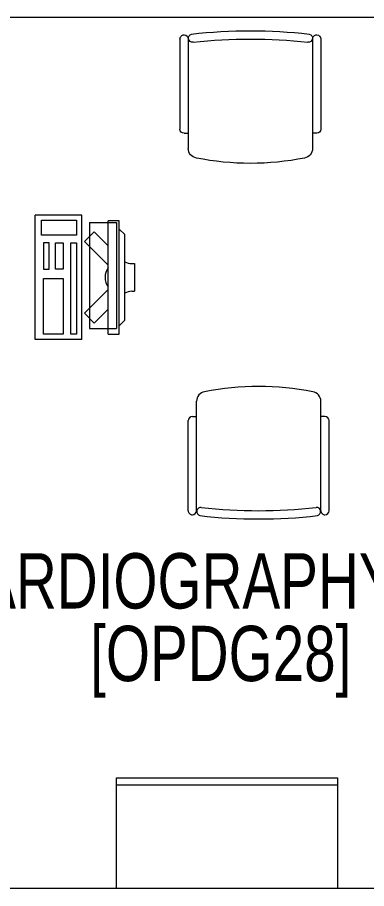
# Model space of a CAD drawing. Header units: millimetres. Extents: x -2143172 to 5255, y -610845 to 279739.
# Drawn here: x -1149306 to -1148042, y -591738 to -588588 of the extents above; entities that cross this region are included whole.
import ezdxf

# ---------------------------------------------------------------- set-up
doc = ezdxf.new("R2010")
doc.units = ezdxf.units.MM
doc.header["$LTSCALE"] = 30
doc.linetypes.add('HIDDEN', pattern=[9.525, 6.35, -3.175])
doc.layers.get('0').update_dxf_attribs({"lineweight": 5})
for name, color, linetype, lineweight in [('72_EGR_BASE_TEXT', 7, 'Continuous', 5), ('LOADING', 163, 'Continuous', 5), ('Walls', 32, 'Continuous', 5)]:
    doc.layers.add(name, color=color, linetype=linetype, lineweight=lineweight)
doc.styles.add('X3G_ENTITY_2587DD', font='swisscl.ttf', dxfattribs={"height": 200})
doc.styles.add('X3G_ENTITY_258862', font='swisscl.ttf', dxfattribs={"height": 200})

# ---------------------------------------------------------------- blocks, each defined once
blk = doc.blocks.new('GF21016-P')
at = {"color": 0, "extrusion": (-1.24384e-09, -1.20261e-09, -1)}
for p, q in [((0.0128, 0.0179), (0.0128, 0.4136)), ((0.4628, 0.0179), (0.4628, 0.4136)), ((-0.0022, 0.3585), (0.0128, 0.3585)), ((0.4778, 0.3585), (0.4628, 0.3585)), ((-0.0172, 0.0179), (-0.0172, 0.3435)), ((0.4928, 0.0179), (0.4928, 0.3435)), ((0.4778, 0.0029), (0.4778, 0.0029))]:
    blk.add_line(p, q, dxfattribs=at)
for centre, radius, start, end in [((-0.2378, -0.5362), 1.0036, 78.7568, 101.2432), ((-0.0478, 0.4136), 0.035, 0, 80.6557), ((-0.4278, 0.4136), 0.035, 99.3443, 180), ((0.0022, 0.3435), 0.015, 0, 90), ((-0.4778, 0.3435), 0.015, 90, 180), ((0.0022, 0.0179), 0.015, 270, 0), ((0.0022, 0.0179), 0.015, 180, 270), ((-0.0284, 0.0145), 0.015, 284.3864, 95.5209), ((-0.2378, 1.8734), 1.8855, 263.5119, 276.4881), ((-0.2378, 1.8928), 1.8749, 263.6341, 276.3659), ((-0.4471, 0.0145), 0.015, 84.4791, 255.6136), ((-0.4778, 0.0179), 0.015, 270, 0), ((-0.4778, 0.0179), 0.015, 180, 270)]:
    blk.add_arc(centre, radius, start, end, dxfattribs=at)
blk = doc.blocks.new('ITCWLS1-P')
for p, q in [((-0.17, 0.45), (-0.17, 0)), ((-0.17, 0.45), (0, 0.45)), ((0, 0.45), (0, 0)), ((-0.2651, 0.43, 0), (-0.3051, 0.43, 0)), ((-0.3051, 0.43, 0), (-0.3051, 0.02, 0)), ((-0.2651, 0.43, 0), (-0.2651, 0.02, 0)), ((-0.1496, 0.4305), (-0.1291, 0.4305)), ((-0.1291, 0.4305), (-0.1291, 0.4089)), ((-0.3251, 0.38, 0), (-0.3051, 0.4, 0)), ((-0.3251, 0.38, 0), (-0.3251, 0.07, 0)), ((-0.3251, 0.07, 0), (-0.3051, 0.05, 0)), ((-0.3051, 0.02, 0), (-0.2651, 0.02, 0)), ((-0.17, 0), (0, 0))]:
    blk.add_line(p, q)
at = {"color": 8, "linetype": 'HIDDEN'}
for p, q in [((-0.197, 0.4094), (-0.295, 0.4094)), ((-0.295, 0.0264), (-0.295, 0.4094)), ((-0.197, 0.0264), (-0.197, 0.4094)), ((-0.197, 0.0264), (-0.295, 0.0264))]:
    blk.add_line(p, q, dxfattribs=at)
at = {"color": 1, "extrusion": (2.48281e-10, 3.18408e-10, -1)}
for p, q in [((-0.2651, 0.3395), (-0.2144, 0.3902)), ((-0.1791, 0.3548), (-0.2144, 0.3902)), ((-0.2651, 0.2688), (-0.1791, 0.3548))]:
    blk.add_line(p, q, dxfattribs=at)
at = {"color": 1}
for p, q in [((-0.3503, 0.275), (-0.3596, 0.275)), ((-0.3596, 0.175), (-0.3596, 0.275)), ((-0.3503, 0.175), (-0.3596, 0.175))]:
    blk.add_line(p, q, dxfattribs=at)
at = {"color": 1, "extrusion": (2.48281e-10, -3.18408e-10, -1)}
for p, q in [((-0.2651, 0.1812), (-0.1791, 0.0952)), ((-0.2651, 0.1105), (-0.2144, 0.0598)), ((-0.1791, 0.0952), (-0.2144, 0.0598))]:
    blk.add_line(p, q, dxfattribs=at)
blk.add_lwpolyline([(-0.1291, 0.4089), (-0.1291, 0.1), (-0.1496, 0.1), (-0.1496, 0.4305)])
for points in [[(-0.1019, 0.4305), (-0.0304, 0.4305), (-0.0304, 0.2294), (-0.1019, 0.2294)], [(-0.1019, 0.1954), (-0.0747, 0.1954), (-0.0747, 0.1), (-0.1019, 0.1)], [(-0.0304, 0.1954), (-0.0508, 0.1954), (-0.0508, 0.1), (-0.0304, 0.1)], [(-0.1496, 0.0727), (-0.0236, 0.0727), (-0.0236, 0.0182), (-0.1496, 0.0182)]]:
    blk.add_lwpolyline(points, close=True)
at = {"color": 250, "linetype": 'Continuous'}
for points in [[(-0.1496, 0.1), (-0.1496, 0.1), (-0.1496, 0.1), (-0.1496, 0.1), (-0.1496, 0.1), (-0.1496, 0.1), (-0.1496, 0.1), (-0.1496, 0.1), (-0.1496, 0.1)], [(-0.1496, 0.1), (-0.1496, 0.1), (-0.1496, 0.1), (-0.1496, 0.1), (-0.1496, 0.1), (-0.1496, 0.1), (-0.1496, 0.1), (-0.1496, 0.1), (-0.1496, 0.1), (-0.1496, 0.1), (-0.1496, 0.1), (-0.1496, 0.1), (-0.1496, 0.1), (-0.1496, 0.1), (-0.1496, 0.1), (-0.1496, 0.1), (-0.1496, 0.1), (-0.1496, 0.1)], [(-0.1496, 0.1), (-0.1496, 0.1), (-0.1496, 0.1), (-0.1496, 0.1), (-0.1496, 0.1), (-0.1496, 0.1), (-0.1496, 0.1), (-0.1496, 0.1), (-0.1496, 0.1), (-0.1496, 0.1)], [(-0.1496, 0.1), (-0.1496, 0.1), (-0.1496, 0.1), (-0.1496, 0.1), (-0.1496, 0.1), (-0.1496, 0.1), (-0.1496, 0.1)], [(-0.1496, 0.1), (-0.1496, 0.1), (-0.1496, 0.1), (-0.1496, 0.1), (-0.1496, 0.1), (-0.1496, 0.1), (-0.1496, 0.1), (-0.1496, 0.1), (-0.1496, 0.1), (-0.1496, 0.1)], [(-0.1496, 0.1), (-0.1496, 0.1), (-0.1496, 0.1), (-0.1496, 0.1), (-0.1496, 0.1), (-0.1496, 0.1), (-0.1496, 0.1), (-0.1496, 0.1), (-0.1496, 0.1), (-0.1496, 0.1), (-0.1496, 0.1), (-0.1496, 0.1), (-0.1496, 0.1), (-0.1496, 0.1), (-0.1496, 0.1)], [(-0.1496, 0.1), (-0.1496, 0.1), (-0.1496, 0.1), (-0.1496, 0.1), (-0.1496, 0.1), (-0.1496, 0.1), (-0.1496, 0.1), (-0.1496, 0.1), (-0.1496, 0.1), (-0.1496, 0.1)], [(-0.1496, 0.1), (-0.1496, 0.1), (-0.1496, 0.1), (-0.1496, 0.1), (-0.1496, 0.1), (-0.1496, 0.1), (-0.1496, 0.1), (-0.1496, 0.1), (-0.1496, 0.1), (-0.1496, 0.1)], [(-0.1496, 0.1), (-0.1496, 0.1), (-0.1496, 0.1), (-0.1496, 0.1), (-0.1496, 0.1), (-0.1496, 0.1), (-0.1496, 0.1), (-0.1496, 0.1), (-0.1496, 0.1), (-0.1496, 0.1), (-0.1496, 0.1), (-0.1496, 0.1), (-0.1496, 0.1), (-0.1496, 0.1), (-0.1496, 0.1), (-0.1496, 0.1), (-0.1496, 0.1), (-0.1496, 0.1), (-0.1496, 0.1), (-0.1496, 0.1), (-0.1496, 0.1), (-0.1496, 0.1), (-0.1496, 0.1), (-0.1496, 0.1), (-0.1496, 0.1), (-0.1496, 0.1), (-0.1496, 0.1), (-0.1496, 0.1), (-0.1496, 0.1), (-0.1496, 0.1), (-0.1496, 0.1), (-0.1496, 0.1), (-0.1496, 0.1), (-0.1496, 0.1), (-0.1496, 0.1), (-0.1496, 0.1), (-0.1496, 0.1), (-0.1496, 0.1), (-0.1496, 0.1), (-0.1496, 0.1), (-0.1496, 0.1), (-0.1496, 0.1), (-0.1496, 0.1), (-0.1496, 0.1), (-0.1496, 0.1), (-0.1496, 0.1), (-0.1496, 0.1), (-0.1496, 0.1), (-0.1496, 0.1), (-0.1496, 0.1), (-0.1496, 0.1), (-0.1496, 0.1), (-0.1496, 0.1), (-0.1496, 0.1)], [(-0.1496, 0.1), (-0.1496, 0.1), (-0.1496, 0.1), (-0.1496, 0.1), (-0.1496, 0.1), (-0.1496, 0.1), (-0.1496, 0.1), (-0.1496, 0.1), (-0.1496, 0.1), (-0.1496, 0.1), (-0.1496, 0.1), (-0.1496, 0.1), (-0.1496, 0.1), (-0.1496, 0.1), (-0.1496, 0.1), (-0.1496, 0.1), (-0.1496, 0.1), (-0.1496, 0.1), (-0.1496, 0.1), (-0.1496, 0.1), (-0.1496, 0.1), (-0.1496, 0.1), (-0.1496, 0.1), (-0.1496, 0.1), (-0.1496, 0.1), (-0.1496, 0.1), (-0.1496, 0.1), (-0.1496, 0.1), (-0.1496, 0.1), (-0.1496, 0.1), (-0.1496, 0.1), (-0.1496, 0.1), (-0.1496, 0.1), (-0.1496, 0.1), (-0.1496, 0.1), (-0.1496, 0.1), (-0.1496, 0.1), (-0.1496, 0.1), (-0.1496, 0.1), (-0.1496, 0.1), (-0.1496, 0.1), (-0.1496, 0.1), (-0.1496, 0.1), (-0.1496, 0.1), (-0.1496, 0.1), (-0.1496, 0.1), (-0.1496, 0.1), (-0.1496, 0.1), (-0.1496, 0.1), (-0.1496, 0.1), (-0.1496, 0.1), (-0.1496, 0.1), (-0.1496, 0.1), (-0.1496, 0.1), (-0.1496, 0.1), (-0.1496, 0.1), (-0.1496, 0.1), (-0.1496, 0.1), (-0.1496, 0.1), (-0.1496, 0.1), (-0.1496, 0.1), (-0.1496, 0.1), (-0.1496, 0.1), (-0.1496, 0.1), (-0.1496, 0.1), (-0.1496, 0.1), (-0.1496, 0.1), (-0.1496, 0.1), (-0.1496, 0.1), (-0.1496, 0.1), (-0.1496, 0.1), (-0.1496, 0.1), (-0.1496, 0.1), (-0.1496, 0.1), (-0.1496, 0.1), (-0.1496, 0.1), (-0.1496, 0.1), (-0.1496, 0.1), (-0.1496, 0.1), (-0.1496, 0.1), (-0.1496, 0.1), (-0.1496, 0.1), (-0.1496, 0.1), (-0.1496, 0.1), (-0.1496, 0.1), (-0.1496, 0.1), (-0.1496, 0.1), (-0.1496, 0.1), (-0.1496, 0.1)], [(-0.1496, 0.1), (-0.1496, 0.1), (-0.1496, 0.1), (-0.1496, 0.1), (-0.1496, 0.1), (-0.1496, 0.1), (-0.1496, 0.1), (-0.1496, 0.1), (-0.1496, 0.1), (-0.1496, 0.1), (-0.1496, 0.1), (-0.1496, 0.1)], [(-0.1496, 0.1), (-0.1496, 0.1), (-0.1496, 0.1), (-0.1496, 0.1), (-0.1496, 0.1), (-0.1496, 0.1), (-0.1496, 0.1)], [(-0.1496, 0.1), (-0.1496, 0.1), (-0.1496, 0.1), (-0.1496, 0.1), (-0.1496, 0.1), (-0.1496, 0.1), (-0.1496, 0.1), (-0.1496, 0.1), (-0.1496, 0.1), (-0.1496, 0.1), (-0.1496, 0.1), (-0.1496, 0.1), (-0.1496, 0.1), (-0.1496, 0.1), (-0.1496, 0.1), (-0.1496, 0.1), (-0.1496, 0.1)], [(-0.1496, 0.1), (-0.1496, 0.1), (-0.1496, 0.1), (-0.1496, 0.1), (-0.1496, 0.1), (-0.1496, 0.1), (-0.1496, 0.1), (-0.1496, 0.1), (-0.1496, 0.1), (-0.1496, 0.1), (-0.1496, 0.1), (-0.1496, 0.1), (-0.1496, 0.1), (-0.1496, 0.1), (-0.1496, 0.1), (-0.1496, 0.1), (-0.1496, 0.1), (-0.1496, 0.1), (-0.1496, 0.1), (-0.1496, 0.1), (-0.1496, 0.1), (-0.1496, 0.1), (-0.1496, 0.1), (-0.1496, 0.1), (-0.1496, 0.1), (-0.1496, 0.1), (-0.1496, 0.1), (-0.1496, 0.1), (-0.1496, 0.1), (-0.1496, 0.1), (-0.1496, 0.1), (-0.1496, 0.1), (-0.1496, 0.1), (-0.1496, 0.1), (-0.1496, 0.1), (-0.1496, 0.1), (-0.1496, 0.1), (-0.1496, 0.1), (-0.1496, 0.1), (-0.1496, 0.1), (-0.1496, 0.1), (-0.1496, 0.1), (-0.1496, 0.1), (-0.1496, 0.1), (-0.1496, 0.1), (-0.1496, 0.1), (-0.1496, 0.1), (-0.1496, 0.1), (-0.1496, 0.1), (-0.1496, 0.1), (-0.1496, 0.1), (-0.1496, 0.1), (-0.1496, 0.1), (-0.1496, 0.1), (-0.1496, 0.1), (-0.1496, 0.1), (-0.1496, 0.1), (-0.1496, 0.1), (-0.1496, 0.1), (-0.1496, 0.1), (-0.1496, 0.1), (-0.1496, 0.1), (-0.1496, 0.1), (-0.1496, 0.1), (-0.1496, 0.1), (-0.1496, 0.1), (-0.1496, 0.1), (-0.1496, 0.1), (-0.1496, 0.1), (-0.1496, 0.1), (-0.1496, 0.1), (-0.1496, 0.1), (-0.1496, 0.1), (-0.1496, 0.1), (-0.1496, 0.1), (-0.1496, 0.1), (-0.1496, 0.1), (-0.1496, 0.1), (-0.1496, 0.1), (-0.1496, 0.1), (-0.1496, 0.1), (-0.1496, 0.1), (-0.1496, 0.1), (-0.1496, 0.1), (-0.1496, 0.1), (-0.1496, 0.1), (-0.1496, 0.1), (-0.1496, 0.1), (-0.1496, 0.1), (-0.1496, 0.1), (-0.1496, 0.1), (-0.1496, 0.1), (-0.1496, 0.1), (-0.1496, 0.1), (-0.1496, 0.1), (-0.1496, 0.1), (-0.1496, 0.1), (-0.1496, 0.1), (-0.1496, 0.1), (-0.1496, 0.1), (-0.1496, 0.1), (-0.1496, 0.1), (-0.1496, 0.1), (-0.1496, 0.1), (-0.1496, 0.1), (-0.1496, 0.1), (-0.1496, 0.1), (-0.1496, 0.1), (-0.1496, 0.1), (-0.1496, 0.1), (-0.1496, 0.1)], [(-0.1496, 0.1), (-0.1496, 0.1), (-0.1496, 0.1), (-0.1496, 0.1), (-0.1496, 0.1), (-0.1496, 0.1), (-0.1496, 0.1), (-0.1496, 0.1)]]:
    blk.add_lwpolyline(points, dxfattribs=at)
for points in [[(-0.1496, 0.1), (-0.1496, 0.1), (-0.1496, 0.1), (-0.1496, 0.1), (-0.1496, 0.1), (-0.1496, 0.1), (-0.1496, 0.1), (-0.1496, 0.1), (-0.1496, 0.1), (-0.1496, 0.1), (-0.1496, 0.1), (-0.1496, 0.1), (-0.1496, 0.1), (-0.1496, 0.1), (-0.1496, 0.1), (-0.1496, 0.1), (-0.1496, 0.1), (-0.1496, 0.1), (-0.1496, 0.1), (-0.1496, 0.1), (-0.1496, 0.1), (-0.1496, 0.1), (-0.1496, 0.1), (-0.1496, 0.1), (-0.1496, 0.1), (-0.1496, 0.1), (-0.1496, 0.1), (-0.1496, 0.1), (-0.1496, 0.1), (-0.1496, 0.1), (-0.1496, 0.1), (-0.1496, 0.1), (-0.1496, 0.1), (-0.1496, 0.1), (-0.1496, 0.1), (-0.1496, 0.1), (-0.1496, 0.1), (-0.1496, 0.1), (-0.1496, 0.1), (-0.1496, 0.1), (-0.1496, 0.1), (-0.1496, 0.1), (-0.1496, 0.1), (-0.1496, 0.1), (-0.1496, 0.1), (-0.1496, 0.1), (-0.1496, 0.1), (-0.1496, 0.1), (-0.1496, 0.1), (-0.1496, 0.1), (-0.1496, 0.1), (-0.1496, 0.1), (-0.1496, 0.1), (-0.1496, 0.1), (-0.1496, 0.1), (-0.1496, 0.1), (-0.1496, 0.1), (-0.1496, 0.1), (-0.1496, 0.1), (-0.1496, 0.1), (-0.1496, 0.1), (-0.1496, 0.1), (-0.1496, 0.1), (-0.1496, 0.1), (-0.1496, 0.1), (-0.1496, 0.1), (-0.1496, 0.1), (-0.1496, 0.1), (-0.1496, 0.1), (-0.1496, 0.1), (-0.1496, 0.1), (-0.1496, 0.1), (-0.1496, 0.1), (-0.1496, 0.1), (-0.1496, 0.1), (-0.1496, 0.1), (-0.1496, 0.1), (-0.1496, 0.1), (-0.1496, 0.1), (-0.1496, 0.1), (-0.1496, 0.1), (-0.1496, 0.1), (-0.1496, 0.1), (-0.1496, 0.1), (-0.1496, 0.1), (-0.1496, 0.1), (-0.1496, 0.1), (-0.1496, 0.1), (-0.1496, 0.1), (-0.1496, 0.1), (-0.1496, 0.1), (-0.1496, 0.1), (-0.1496, 0.1), (-0.1496, 0.1), (-0.1496, 0.1), (-0.1496, 0.1), (-0.1496, 0.1), (-0.1496, 0.1), (-0.1496, 0.1), (-0.1496, 0.1), (-0.1496, 0.1), (-0.1496, 0.1), (-0.1496, 0.1), (-0.1496, 0.1), (-0.1496, 0.1), (-0.1496, 0.1), (-0.1496, 0.1), (-0.1496, 0.1), (-0.1496, 0.1), (-0.1496, 0.1), (-0.1496, 0.1), (-0.1496, 0.1), (-0.1496, 0.1), (-0.1496, 0.1), (-0.1496, 0.1), (-0.1496, 0.1), (-0.1496, 0.1), (-0.1496, 0.1), (-0.1496, 0.1), (-0.1496, 0.1), (-0.1496, 0.1), (-0.1496, 0.1), (-0.1496, 0.1), (-0.1496, 0.1), (-0.1496, 0.1), (-0.1496, 0.1), (-0.1496, 0.1), (-0.1496, 0.1), (-0.1496, 0.1), (-0.1496, 0.1), (-0.1496, 0.1), (-0.1496, 0.1), (-0.1496, 0.1), (-0.1496, 0.1), (-0.1496, 0.1), (-0.1496, 0.1), (-0.1496, 0.1), (-0.1496, 0.1), (-0.1496, 0.1), (-0.1496, 0.1), (-0.1496, 0.1), (-0.1496, 0.1), (-0.1496, 0.1), (-0.1496, 0.1), (-0.1496, 0.1), (-0.1496, 0.1), (-0.1496, 0.1), (-0.1496, 0.1), (-0.1496, 0.1), (-0.1496, 0.1), (-0.1496, 0.1), (-0.1496, 0.1), (-0.1496, 0.1), (-0.1496, 0.1), (-0.1496, 0.1), (-0.1496, 0.1), (-0.1496, 0.1), (-0.1496, 0.1), (-0.1496, 0.1), (-0.1496, 0.1), (-0.1496, 0.1), (-0.1496, 0.1), (-0.1496, 0.1), (-0.1496, 0.1), (-0.1496, 0.1), (-0.1496, 0.1), (-0.1496, 0.1), (-0.1496, 0.1), (-0.1496, 0.1), (-0.1496, 0.1), (-0.1496, 0.1), (-0.1496, 0.1), (-0.1496, 0.1), (-0.1496, 0.1), (-0.1496, 0.1), (-0.1496, 0.1), (-0.1496, 0.1), (-0.1496, 0.1), (-0.1496, 0.1), (-0.1496, 0.1), (-0.1496, 0.1), (-0.1496, 0.1), (-0.1496, 0.1), (-0.1496, 0.1), (-0.1496, 0.1), (-0.1496, 0.1), (-0.1496, 0.1), (-0.1496, 0.1), (-0.1496, 0.1), (-0.1496, 0.1), (-0.1496, 0.1), (-0.1496, 0.1), (-0.1496, 0.1), (-0.1496, 0.1), (-0.1496, 0.1), (-0.1496, 0.1), (-0.1496, 0.1), (-0.1496, 0.1), (-0.1496, 0.1), (-0.1496, 0.1), (-0.1496, 0.1), (-0.1496, 0.1), (-0.1496, 0.1), (-0.1496, 0.1), (-0.1496, 0.1), (-0.1496, 0.1), (-0.1496, 0.1), (-0.1496, 0.1), (-0.1496, 0.1), (-0.1496, 0.1), (-0.1496, 0.1), (-0.1496, 0.1), (-0.1496, 0.1), (-0.1496, 0.1), (-0.1496, 0.1), (-0.1496, 0.1), (-0.1496, 0.1), (-0.1496, 0.1), (-0.1496, 0.1), (-0.1496, 0.1), (-0.1496, 0.1), (-0.1496, 0.1), (-0.1496, 0.1), (-0.1496, 0.1), (-0.1496, 0.1), (-0.1496, 0.1), (-0.1496, 0.1), (-0.1496, 0.1), (-0.1496, 0.1), (-0.1496, 0.1), (-0.1496, 0.1), (-0.1496, 0.1), (-0.1496, 0.1), (-0.1496, 0.1), (-0.1496, 0.1), (-0.1496, 0.1), (-0.1496, 0.1), (-0.1496, 0.1), (-0.1496, 0.1), (-0.1496, 0.1), (-0.1496, 0.1), (-0.1496, 0.1), (-0.1496, 0.1), (-0.1496, 0.1), (-0.1496, 0.1), (-0.1496, 0.1), (-0.1496, 0.1), (-0.1496, 0.1), (-0.1496, 0.1), (-0.1496, 0.1), (-0.1496, 0.1), (-0.1496, 0.1), (-0.1496, 0.1), (-0.1496, 0.1), (-0.1496, 0.1), (-0.1496, 0.1), (-0.1496, 0.1), (-0.1496, 0.1), (-0.1496, 0.1), (-0.1496, 0.1), (-0.1496, 0.1), (-0.1496, 0.1), (-0.1496, 0.1), (-0.1496, 0.1), (-0.1496, 0.1), (-0.1496, 0.1), (-0.1496, 0.1), (-0.1496, 0.1), (-0.1496, 0.1), (-0.1496, 0.1), (-0.1496, 0.1), (-0.1496, 0.1), (-0.1496, 0.1), (-0.1496, 0.1), (-0.1496, 0.1), (-0.1496, 0.1), (-0.1496, 0.1)], [(-0.1496, 0.1), (-0.1496, 0.1), (-0.1496, 0.1), (-0.1496, 0.1), (-0.1496, 0.1), (-0.1496, 0.1), (-0.1496, 0.1), (-0.1496, 0.1), (-0.1496, 0.1), (-0.1496, 0.1), (-0.1496, 0.1), (-0.1496, 0.1), (-0.1496, 0.1), (-0.1496, 0.1), (-0.1496, 0.1), (-0.1496, 0.1), (-0.1496, 0.1), (-0.1496, 0.1), (-0.1496, 0.1), (-0.1496, 0.1), (-0.1496, 0.1), (-0.1496, 0.1), (-0.1496, 0.1), (-0.1496, 0.1), (-0.1496, 0.1), (-0.1496, 0.1), (-0.1496, 0.1), (-0.1496, 0.1), (-0.1496, 0.1), (-0.1496, 0.1), (-0.1496, 0.1), (-0.1496, 0.1), (-0.1496, 0.1), (-0.1496, 0.1), (-0.1496, 0.1), (-0.1496, 0.1), (-0.1496, 0.1), (-0.1496, 0.1), (-0.1496, 0.1), (-0.1496, 0.1), (-0.1496, 0.1), (-0.1496, 0.1), (-0.1496, 0.1), (-0.1496, 0.1), (-0.1496, 0.1), (-0.1496, 0.1), (-0.1496, 0.1), (-0.1496, 0.1), (-0.1496, 0.1), (-0.1496, 0.1), (-0.1496, 0.1), (-0.1496, 0.1), (-0.1496, 0.1), (-0.1496, 0.1), (-0.1496, 0.1), (-0.1496, 0.1), (-0.1496, 0.1), (-0.1496, 0.1), (-0.1496, 0.1), (-0.1496, 0.1), (-0.1496, 0.1), (-0.1496, 0.1), (-0.1496, 0.1), (-0.1496, 0.1), (-0.1496, 0.1), (-0.1496, 0.1), (-0.1496, 0.1), (-0.1496, 0.1), (-0.1496, 0.1), (-0.1496, 0.1), (-0.1496, 0.1), (-0.1496, 0.1), (-0.1496, 0.1), (-0.1496, 0.1), (-0.1496, 0.1), (-0.1496, 0.1), (-0.1496, 0.1), (-0.1496, 0.1), (-0.1496, 0.1), (-0.1496, 0.1), (-0.1496, 0.1), (-0.1496, 0.1), (-0.1496, 0.1), (-0.1496, 0.1), (-0.1496, 0.1), (-0.1496, 0.1), (-0.1496, 0.1), (-0.1496, 0.1), (-0.1496, 0.1), (-0.1496, 0.1), (-0.1496, 0.1), (-0.1496, 0.1), (-0.1496, 0.1), (-0.1496, 0.1), (-0.1496, 0.1), (-0.1496, 0.1), (-0.1496, 0.1), (-0.1496, 0.1), (-0.1496, 0.1), (-0.1496, 0.1), (-0.1496, 0.1), (-0.1496, 0.1), (-0.1496, 0.1), (-0.1496, 0.1), (-0.1496, 0.1), (-0.1496, 0.1), (-0.1496, 0.1), (-0.1496, 0.1), (-0.1496, 0.1), (-0.1496, 0.1), (-0.1496, 0.1), (-0.1496, 0.1), (-0.1496, 0.1), (-0.1496, 0.1), (-0.1496, 0.1), (-0.1496, 0.1), (-0.1496, 0.1), (-0.1496, 0.1), (-0.1496, 0.1), (-0.1496, 0.1), (-0.1496, 0.1), (-0.1496, 0.1), (-0.1496, 0.1), (-0.1496, 0.1), (-0.1496, 0.1), (-0.1496, 0.1), (-0.1496, 0.1), (-0.1496, 0.1), (-0.1496, 0.1), (-0.1496, 0.1), (-0.1496, 0.1), (-0.1496, 0.1), (-0.1496, 0.1), (-0.1496, 0.1), (-0.1496, 0.1), (-0.1496, 0.1), (-0.1496, 0.1), (-0.1496, 0.1), (-0.1496, 0.1), (-0.1496, 0.1), (-0.1496, 0.1), (-0.1496, 0.1), (-0.1496, 0.1), (-0.1496, 0.1), (-0.1496, 0.1), (-0.1496, 0.1), (-0.1496, 0.1), (-0.1496, 0.1), (-0.1496, 0.1), (-0.1496, 0.1), (-0.1496, 0.1), (-0.1496, 0.1), (-0.1496, 0.1), (-0.1496, 0.1), (-0.1496, 0.1), (-0.1496, 0.1), (-0.1496, 0.1), (-0.1496, 0.1), (-0.1496, 0.1), (-0.1496, 0.1), (-0.1496, 0.1), (-0.1496, 0.1), (-0.1496, 0.1), (-0.1496, 0.1), (-0.1496, 0.1), (-0.1496, 0.1), (-0.1496, 0.1), (-0.1496, 0.1), (-0.1496, 0.1), (-0.1496, 0.1), (-0.1496, 0.1), (-0.1496, 0.1), (-0.1496, 0.1), (-0.1496, 0.1), (-0.1496, 0.1), (-0.1496, 0.1), (-0.1496, 0.1), (-0.1496, 0.1), (-0.1496, 0.1), (-0.1496, 0.1), (-0.1496, 0.1), (-0.1496, 0.1), (-0.1496, 0.1), (-0.1496, 0.1), (-0.1496, 0.1), (-0.1496, 0.1), (-0.1496, 0.1), (-0.1496, 0.1), (-0.1496, 0.1), (-0.1496, 0.1), (-0.1496, 0.1), (-0.1496, 0.1), (-0.1496, 0.1), (-0.1496, 0.1), (-0.1496, 0.1), (-0.1496, 0.1), (-0.1496, 0.1), (-0.1496, 0.1), (-0.1496, 0.1), (-0.1496, 0.1), (-0.1496, 0.1), (-0.1496, 0.1), (-0.1496, 0.1), (-0.1496, 0.1), (-0.1496, 0.1), (-0.1496, 0.1), (-0.1496, 0.1), (-0.1496, 0.1), (-0.1496, 0.1), (-0.1496, 0.1), (-0.1496, 0.1), (-0.1496, 0.1), (-0.1496, 0.1), (-0.1496, 0.1)], [(-0.1496, 0.1), (-0.1496, 0.1), (-0.1496, 0.1), (-0.1496, 0.1), (-0.1496, 0.1), (-0.1496, 0.1), (-0.1496, 0.1), (-0.1496, 0.1), (-0.1496, 0.1), (-0.1496, 0.1), (-0.1496, 0.1), (-0.1496, 0.1), (-0.1496, 0.1), (-0.1496, 0.1), (-0.1496, 0.1), (-0.1496, 0.1), (-0.1496, 0.1), (-0.1496, 0.1), (-0.1496, 0.1), (-0.1496, 0.1), (-0.1496, 0.1), (-0.1496, 0.1), (-0.1496, 0.1), (-0.1496, 0.1), (-0.1496, 0.1), (-0.1496, 0.1), (-0.1496, 0.1), (-0.1496, 0.1), (-0.1496, 0.1), (-0.1496, 0.1), (-0.1496, 0.1), (-0.1496, 0.1), (-0.1496, 0.1), (-0.1496, 0.1), (-0.1496, 0.1), (-0.1496, 0.1), (-0.1496, 0.1), (-0.1496, 0.1), (-0.1496, 0.1), (-0.1496, 0.1), (-0.1496, 0.1), (-0.1496, 0.1), (-0.1496, 0.1), (-0.1496, 0.1), (-0.1496, 0.1), (-0.1496, 0.1), (-0.1496, 0.1), (-0.1496, 0.1), (-0.1496, 0.1), (-0.1496, 0.1), (-0.1496, 0.1), (-0.1496, 0.1), (-0.1496, 0.1), (-0.1496, 0.1), (-0.1496, 0.1), (-0.1496, 0.1), (-0.1496, 0.1), (-0.1496, 0.1), (-0.1496, 0.1), (-0.1496, 0.1), (-0.1496, 0.1), (-0.1496, 0.1), (-0.1496, 0.1), (-0.1496, 0.1), (-0.1496, 0.1), (-0.1496, 0.1), (-0.1496, 0.1), (-0.1496, 0.1), (-0.1496, 0.1), (-0.1496, 0.1), (-0.1496, 0.1), (-0.1496, 0.1), (-0.1496, 0.1), (-0.1496, 0.1), (-0.1496, 0.1), (-0.1496, 0.1), (-0.1496, 0.1), (-0.1496, 0.1), (-0.1496, 0.1), (-0.1496, 0.1), (-0.1496, 0.1), (-0.1496, 0.1), (-0.1496, 0.1), (-0.1496, 0.1), (-0.1496, 0.1), (-0.1496, 0.1), (-0.1496, 0.1), (-0.1496, 0.1), (-0.1496, 0.1), (-0.1496, 0.1), (-0.1496, 0.1), (-0.1496, 0.1), (-0.1496, 0.1), (-0.1496, 0.1), (-0.1496, 0.1), (-0.1496, 0.1), (-0.1496, 0.1), (-0.1496, 0.1), (-0.1496, 0.1), (-0.1496, 0.1), (-0.1496, 0.1), (-0.1496, 0.1), (-0.1496, 0.1), (-0.1496, 0.1), (-0.1496, 0.1), (-0.1496, 0.1), (-0.1496, 0.1), (-0.1496, 0.1), (-0.1496, 0.1), (-0.1496, 0.1), (-0.1496, 0.1), (-0.1496, 0.1), (-0.1496, 0.1), (-0.1496, 0.1), (-0.1496, 0.1), (-0.1496, 0.1), (-0.1496, 0.1), (-0.1496, 0.1), (-0.1496, 0.1), (-0.1496, 0.1), (-0.1496, 0.1), (-0.1496, 0.1), (-0.1496, 0.1), (-0.1496, 0.1), (-0.1496, 0.1), (-0.1496, 0.1), (-0.1496, 0.1), (-0.1496, 0.1), (-0.1496, 0.1), (-0.1496, 0.1), (-0.1496, 0.1), (-0.1496, 0.1), (-0.1496, 0.1), (-0.1496, 0.1), (-0.1496, 0.1), (-0.1496, 0.1), (-0.1496, 0.1), (-0.1496, 0.1), (-0.1496, 0.1), (-0.1496, 0.1), (-0.1496, 0.1), (-0.1496, 0.1), (-0.1496, 0.1), (-0.1496, 0.1), (-0.1496, 0.1), (-0.1496, 0.1), (-0.1496, 0.1), (-0.1496, 0.1), (-0.1496, 0.1), (-0.1496, 0.1), (-0.1496, 0.1), (-0.1496, 0.1), (-0.1496, 0.1), (-0.1496, 0.1), (-0.1496, 0.1), (-0.1496, 0.1), (-0.1496, 0.1), (-0.1496, 0.1), (-0.1496, 0.1), (-0.1496, 0.1), (-0.1496, 0.1), (-0.1496, 0.1), (-0.1496, 0.1), (-0.1496, 0.1), (-0.1496, 0.1), (-0.1496, 0.1), (-0.1496, 0.1), (-0.1496, 0.1), (-0.1496, 0.1), (-0.1496, 0.1), (-0.1496, 0.1), (-0.1496, 0.1), (-0.1496, 0.1), (-0.1496, 0.1), (-0.1496, 0.1), (-0.1496, 0.1), (-0.1496, 0.1), (-0.1496, 0.1), (-0.1496, 0.1), (-0.1496, 0.1), (-0.1496, 0.1), (-0.1496, 0.1), (-0.1496, 0.1), (-0.1496, 0.1), (-0.1496, 0.1), (-0.1496, 0.1), (-0.1496, 0.1), (-0.1496, 0.1), (-0.1496, 0.1), (-0.1496, 0.1), (-0.1496, 0.1), (-0.1496, 0.1), (-0.1496, 0.1), (-0.1496, 0.1), (-0.1496, 0.1), (-0.1496, 0.1), (-0.1496, 0.1), (-0.1496, 0.1), (-0.1496, 0.1), (-0.1496, 0.1), (-0.1496, 0.1), (-0.1496, 0.1), (-0.1496, 0.1), (-0.1496, 0.1), (-0.1496, 0.1), (-0.1496, 0.1), (-0.1496, 0.1), (-0.1496, 0.1), (-0.1496, 0.1), (-0.1496, 0.1), (-0.1496, 0.1), (-0.1496, 0.1), (-0.1496, 0.1), (-0.1496, 0.1), (-0.1496, 0.1), (-0.1496, 0.1), (-0.1496, 0.1), (-0.1496, 0.1), (-0.1496, 0.1)]]:
    blk.add_lwpolyline(points, close=True, dxfattribs=at)
at = {"color": 1}
for centre, radius, start, end in [((-0.3503, 0.325), 0.05, 270, 300.3093), ((-0.3089, 0.225), 0.0556, 321.9431, 38.0569), ((-0.3503, 0.125), 0.05, 59.6907, 90)]:
    blk.add_arc(centre, radius, start, end, dxfattribs=at)

msp = doc.modelspace()

# ---------------------------------------------------------------- linework, layer by layer
at = {"layer": 'LOADING'}
for p, q in [((-1148946.8, -591338.1, 0.1), (-1148146.8, -591338.1, 0.1)), ((-1148946.8, -591738.1, 0.1), (-1148946.8, -591338.1, 0.1)), ((-1148146.8, -591338.1, 0.1), (-1148146.8, -591738.1, 0.1)), ((-1148946.8, -591363.1, 0.1), (-1148146.8, -591363.1, 0.1))]:
    msp.add_line(p, q, dxfattribs=at)
at = {"layer": 'Walls'}
for p, q in [((-1145812.5, -588588.1, 0.1), (-1150312.5, -588588.1, 0.1)), ((-1145812.5, -591738.1, 0.1), (-1150312.5, -591738.1, 0.1))]:
    msp.add_line(p, q, dxfattribs=at)

# ---------------------------------------------------------------- block references
at = {"layer": 'LOADING', "color": 1, "extrusion": (-4.75185e-05, 1.86519e-05, 1), "xscale": 1000.000000000003, "yscale": 1000.000000000003, "zscale": -1000.000000000011, "rotation": 179.9999749532387}
msp.add_blockref('GF21016-P', (-1148224.5, -588648.4, 43.7), dxfattribs=at)
at = {"layer": 'LOADING', "extrusion": (-8.01373e-06, -1.94019e-16, 1), "xscale": 1000.000000000008, "yscale": 1000.000000000008, "zscale": 1000.000000000008, "rotation": 180.0000000064648}
msp.add_blockref('ITCWLS1-P', (-1149242.1, -589303.3, 9.3), dxfattribs=at)
at = {"layer": 'LOADING', "color": 1, "extrusion": (-2.67576e-11, 2.24019e-05, 1), "xscale": -1000.000000000002, "yscale": 1000.000000000002, "zscale": -1000.000000000002, "rotation": 2.511235315694194e-05}
msp.add_blockref('GF21016-P', (-1148194.7, -590389.6, -13.1), dxfattribs=at)

# ---------------------------------------------------------------- texts
at = {"layer": '72_EGR_BASE_TEXT', "char_height": 200, "attachment_point": 2}
for s, insert, style in [('ECHOCARDIOGRAPHY ULTRASOUND ', (-1148326.2, -590525.4, 0.1), 'X3G_ENTITY_258862'), ('[OPDG28]', (-1148569.7, -590788, 0.1), 'X3G_ENTITY_2587DD')]:
    msp.add_mtext(s, dxfattribs=dict(at, insert=insert, style=style))

doc.saveas('drawing.dxf')
